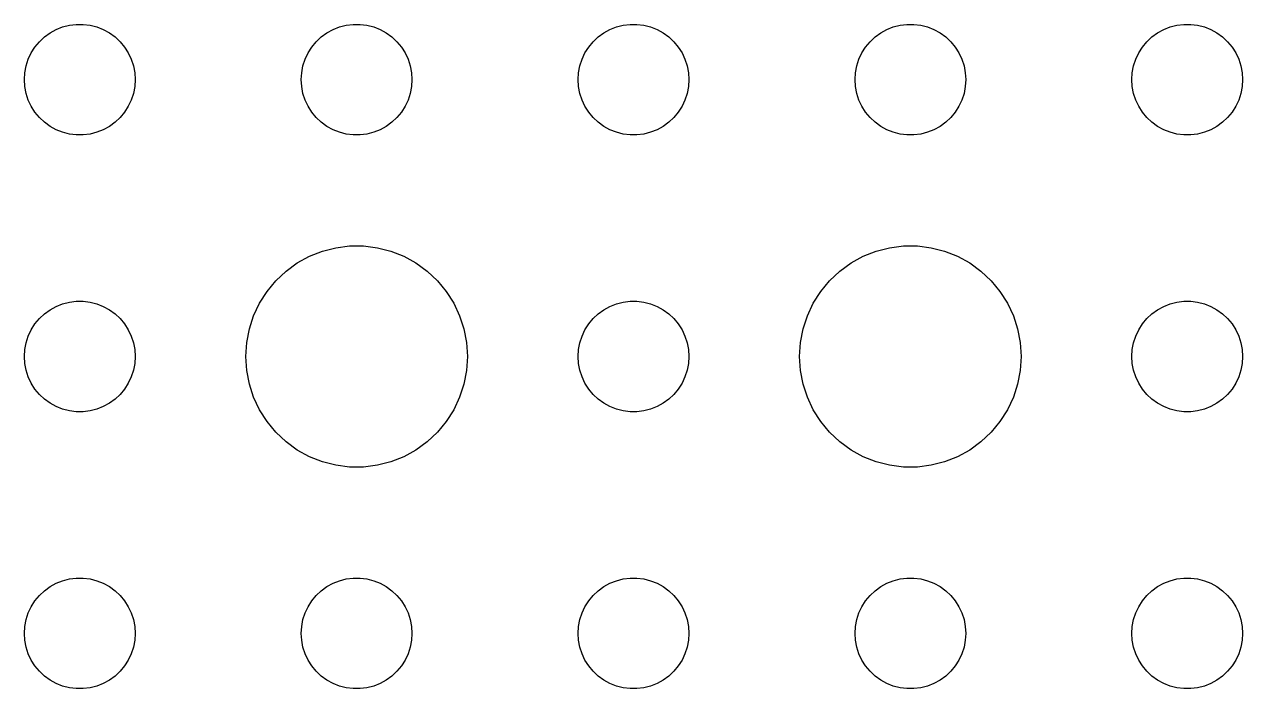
# Model space of a CAD drawing. Header units: metres. Extents: x -134 to 134, y 176 to 508.
# Drawn here: x -1.5 to 31.5, y 204 to 222 of the extents above; entities that cross this region are included whole.
import ezdxf

# ---------------------------------------------------------------- set-up
doc = ezdxf.new("R2010")
doc.units = ezdxf.units.M

msp = doc.modelspace()

# ---------------------------------------------------------------- linework, layer by layer
for p, q in [((-0.95613, 221.656), (-0.80373, 221.766)), ((-0.80373, 221.766), (-0.63866, 221.857)), ((-0.63866, 221.857), (-0.46352, 221.927)), ((-0.46352, 221.927), (-0.28107, 221.973)), ((-0.28107, 221.973), (-0.09418, 221.997)), ((-0.09418, 221.997), (0.09418, 221.997)), ((0.09418, 221.997), (0.28107, 221.973)), ((0.28107, 221.973), (0.46352, 221.927)), ((0.46352, 221.927), (0.63866, 221.857)), ((0.63866, 221.857), (0.80373, 221.766)), ((0.80373, 221.766), (0.95613, 221.656)), ((6.54385, 221.656), (6.69626, 221.766)), ((6.69626, 221.766), (6.86133, 221.857)), ((6.86133, 221.857), (7.03647, 221.927)), ((7.03647, 221.927), (7.21892, 221.973)), ((7.21892, 221.973), (7.40581, 221.997)), ((7.40581, 221.997), (7.59418, 221.997)), ((7.59418, 221.997), (7.78107, 221.973)), ((7.78107, 221.973), (7.96352, 221.927)), ((7.96352, 221.927), (8.13866, 221.857)), ((8.13866, 221.857), (8.30373, 221.766)), ((8.30373, 221.766), (8.45613, 221.656)), ((14.0439, 221.656), (14.1963, 221.766)), ((14.1963, 221.766), (14.3613, 221.857)), ((14.3613, 221.857), (14.5365, 221.927)), ((14.5365, 221.927), (14.7189, 221.973)), ((14.7189, 221.973), (14.9058, 221.997)), ((14.9058, 221.997), (15.0942, 221.997)), ((15.0942, 221.997), (15.2811, 221.973)), ((15.2811, 221.973), (15.4635, 221.927)), ((15.4635, 221.927), (15.6387, 221.857)), ((15.6387, 221.857), (15.8037, 221.766)), ((15.8037, 221.766), (15.9561, 221.656)), ((21.5439, 221.656), (21.6963, 221.766)), ((21.6963, 221.766), (21.8613, 221.857)), ((21.8613, 221.857), (22.0365, 221.927)), ((22.0365, 221.927), (22.2189, 221.973)), ((22.2189, 221.973), (22.4058, 221.997)), ((22.4058, 221.997), (22.5942, 221.997)), ((22.5942, 221.997), (22.7811, 221.973)), ((22.7811, 221.973), (22.9635, 221.927)), ((22.9635, 221.927), (23.1387, 221.857)), ((23.1387, 221.857), (23.3037, 221.766)), ((23.3037, 221.766), (23.4561, 221.656)), ((29.0439, 221.656), (29.1963, 221.766)), ((29.1963, 221.766), (29.3613, 221.857)), ((29.3613, 221.857), (29.5365, 221.927)), ((29.5365, 221.927), (29.7189, 221.973)), ((29.7189, 221.973), (29.9058, 221.997)), ((29.9058, 221.997), (30.0942, 221.997)), ((30.0942, 221.997), (30.2811, 221.973)), ((30.2811, 221.973), (30.4635, 221.927)), ((30.4635, 221.927), (30.6387, 221.857)), ((30.6387, 221.857), (30.8037, 221.766)), ((30.8037, 221.766), (30.9561, 221.656)), ((-1.21352, 221.382), (-1.09344, 221.527)), ((-1.09344, 221.527), (-0.95613, 221.656)), ((0.95613, 221.656), (1.09344, 221.527)), ((1.09344, 221.527), (1.21352, 221.382)), ((6.28647, 221.382), (6.40654, 221.527)), ((6.40654, 221.527), (6.54385, 221.656)), ((8.45613, 221.656), (8.59344, 221.527)), ((8.59344, 221.527), (8.71352, 221.382)), ((13.7865, 221.382), (13.9065, 221.527)), ((13.9065, 221.527), (14.0439, 221.656)), ((15.9561, 221.656), (16.0934, 221.527)), ((16.0934, 221.527), (16.2135, 221.382)), ((21.2865, 221.382), (21.4065, 221.527)), ((21.4065, 221.527), (21.5439, 221.656)), ((23.4561, 221.656), (23.5934, 221.527)), ((23.5934, 221.527), (23.7135, 221.382)), ((28.7865, 221.382), (28.9065, 221.527)), ((28.9065, 221.527), (29.0439, 221.656)), ((30.9561, 221.656), (31.0934, 221.527)), ((31.0934, 221.527), (31.2135, 221.382)), ((-1.39465, 221.052), (-1.31445, 221.223)), ((-1.31445, 221.223), (-1.21352, 221.382)), ((1.21352, 221.382), (1.31445, 221.223)), ((1.31445, 221.223), (1.39465, 221.052)), ((6.10533, 221.052), (6.18553, 221.223)), ((6.18553, 221.223), (6.28647, 221.382)), ((8.71352, 221.382), (8.81445, 221.223)), ((8.81445, 221.223), (8.89465, 221.052)), ((13.6053, 221.052), (13.6855, 221.223)), ((13.6855, 221.223), (13.7865, 221.382)), ((16.2135, 221.382), (16.3145, 221.223)), ((16.3145, 221.223), (16.3947, 221.052)), ((21.1053, 221.052), (21.1855, 221.223)), ((21.1855, 221.223), (21.2865, 221.382)), ((23.7135, 221.382), (23.8145, 221.223)), ((23.8145, 221.223), (23.8947, 221.052)), ((28.6053, 221.052), (28.6855, 221.223)), ((28.6855, 221.223), (28.7865, 221.382)), ((31.2135, 221.382), (31.3145, 221.223)), ((31.3145, 221.223), (31.3947, 221.052)), ((-1.48816, 220.688), (-1.45287, 220.873)), ((-1.45287, 220.873), (-1.39465, 221.052)), ((1.39465, 221.052), (1.45287, 220.873)), ((1.45287, 220.873), (1.48816, 220.688)), ((6.01183, 220.688), (6.04712, 220.873)), ((6.04712, 220.873), (6.10533, 221.052)), ((8.89465, 221.052), (8.95287, 220.873)), ((8.95287, 220.873), (8.98816, 220.688)), ((13.5118, 220.688), (13.5471, 220.873)), ((13.5471, 220.873), (13.6053, 221.052)), ((16.3947, 221.052), (16.4529, 220.873)), ((16.4529, 220.873), (16.4882, 220.688)), ((21.0118, 220.688), (21.0471, 220.873)), ((21.0471, 220.873), (21.1053, 221.052)), ((23.8947, 221.052), (23.9529, 220.873)), ((23.9529, 220.873), (23.9882, 220.688)), ((28.5118, 220.688), (28.5471, 220.873)), ((28.5471, 220.873), (28.6053, 221.052)), ((31.3947, 221.052), (31.4529, 220.873)), ((31.4529, 220.873), (31.4882, 220.688)), ((-1.5, 220.5), (-1.48816, 220.688)), ((-1.48816, 220.312), (-1.5, 220.5)), ((1.48816, 220.688), (1.5, 220.5)), ((1.5, 220.5), (1.48816, 220.312)), ((6, 220.5), (6.01183, 220.688)), ((6.01183, 220.312), (6, 220.5)), ((8.98816, 220.688), (9, 220.5)), ((9, 220.5), (8.98816, 220.312)), ((13.5, 220.5), (13.5118, 220.688)), ((13.5118, 220.312), (13.5, 220.5)), ((16.4882, 220.688), (16.5, 220.5)), ((16.5, 220.5), (16.4882, 220.312)), ((21, 220.5), (21.0118, 220.688)), ((21.0118, 220.312), (21, 220.5)), ((23.9882, 220.688), (24, 220.5)), ((24, 220.5), (23.9882, 220.312)), ((28.5, 220.5), (28.5118, 220.688)), ((28.5118, 220.312), (28.5, 220.5)), ((31.4882, 220.688), (31.5, 220.5)), ((31.5, 220.5), (31.4882, 220.312)), ((-1.45287, 220.127), (-1.48816, 220.312)), ((-1.39465, 219.948), (-1.45287, 220.127)), ((1.45287, 220.127), (1.39465, 219.948)), ((1.48816, 220.312), (1.45287, 220.127)), ((6.04712, 220.127), (6.01183, 220.312)), ((6.10533, 219.948), (6.04712, 220.127)), ((8.95287, 220.127), (8.89465, 219.948)), ((8.98816, 220.312), (8.95287, 220.127)), ((13.5471, 220.127), (13.5118, 220.312)), ((13.6053, 219.948), (13.5471, 220.127)), ((16.4529, 220.127), (16.3947, 219.948)), ((16.4882, 220.312), (16.4529, 220.127)), ((21.0471, 220.127), (21.0118, 220.312)), ((21.1053, 219.948), (21.0471, 220.127)), ((23.9529, 220.127), (23.8947, 219.948)), ((23.9882, 220.312), (23.9529, 220.127)), ((28.5471, 220.127), (28.5118, 220.312)), ((28.6053, 219.948), (28.5471, 220.127)), ((31.4529, 220.127), (31.3947, 219.948)), ((31.4882, 220.312), (31.4529, 220.127)), ((-1.31445, 219.777), (-1.39465, 219.948)), ((1.39465, 219.948), (1.31445, 219.777)), ((6.18553, 219.777), (6.10533, 219.948)), ((8.89465, 219.948), (8.81445, 219.777)), ((13.6855, 219.777), (13.6053, 219.948)), ((16.3947, 219.948), (16.3145, 219.777)), ((21.1855, 219.777), (21.1053, 219.948)), ((23.8947, 219.948), (23.8145, 219.777)), ((28.6855, 219.777), (28.6053, 219.948)), ((31.3947, 219.948), (31.3145, 219.777)), ((-1.21352, 219.618), (-1.31445, 219.777)), ((-1.09344, 219.473), (-1.21352, 219.618)), ((-0.95613, 219.344), (-1.09344, 219.473)), ((1.09344, 219.473), (0.95613, 219.344)), ((1.21352, 219.618), (1.09344, 219.473)), ((1.31445, 219.777), (1.21352, 219.618)), ((6.28647, 219.618), (6.18553, 219.777)), ((6.40654, 219.473), (6.28647, 219.618)), ((6.54385, 219.344), (6.40654, 219.473)), ((8.59344, 219.473), (8.45613, 219.344)), ((8.71352, 219.618), (8.59344, 219.473)), ((8.81445, 219.777), (8.71352, 219.618)), ((13.7865, 219.618), (13.6855, 219.777)), ((13.9065, 219.473), (13.7865, 219.618)), ((14.0439, 219.344), (13.9065, 219.473)), ((16.0934, 219.473), (15.9561, 219.344)), ((16.2135, 219.618), (16.0934, 219.473)), ((16.3145, 219.777), (16.2135, 219.618)), ((21.2865, 219.618), (21.1855, 219.777)), ((21.4065, 219.473), (21.2865, 219.618)), ((21.5439, 219.344), (21.4065, 219.473)), ((23.5934, 219.473), (23.4561, 219.344)), ((23.7135, 219.618), (23.5934, 219.473)), ((23.8145, 219.777), (23.7135, 219.618)), ((28.7865, 219.618), (28.6855, 219.777)), ((28.9065, 219.473), (28.7865, 219.618)), ((29.0439, 219.344), (28.9065, 219.473)), ((31.0934, 219.473), (30.9561, 219.344)), ((31.2135, 219.618), (31.0934, 219.473)), ((31.3145, 219.777), (31.2135, 219.618)), ((-0.80373, 219.234), (-0.95613, 219.344)), ((-0.63866, 219.143), (-0.80373, 219.234)), ((-0.46352, 219.073), (-0.63866, 219.143)), ((0.63866, 219.143), (0.46352, 219.073)), ((0.80373, 219.234), (0.63866, 219.143)), ((0.95613, 219.344), (0.80373, 219.234)), ((6.69626, 219.234), (6.54385, 219.344)), ((6.86133, 219.143), (6.69626, 219.234)), ((7.03647, 219.073), (6.86133, 219.143)), ((8.13866, 219.143), (7.96352, 219.073)), ((8.30373, 219.234), (8.13866, 219.143)), ((8.45613, 219.344), (8.30373, 219.234)), ((14.1963, 219.234), (14.0439, 219.344)), ((14.3613, 219.143), (14.1963, 219.234)), ((14.5365, 219.073), (14.3613, 219.143)), ((15.6387, 219.143), (15.4635, 219.073)), ((15.8037, 219.234), (15.6387, 219.143)), ((15.9561, 219.344), (15.8037, 219.234)), ((21.6963, 219.234), (21.5439, 219.344)), ((21.8613, 219.143), (21.6963, 219.234)), ((22.0365, 219.073), (21.8613, 219.143)), ((23.1387, 219.143), (22.9635, 219.073)), ((23.3037, 219.234), (23.1387, 219.143)), ((23.4561, 219.344), (23.3037, 219.234)), ((29.1963, 219.234), (29.0439, 219.344)), ((29.3613, 219.143), (29.1963, 219.234)), ((29.5365, 219.073), (29.3613, 219.143)), ((30.6387, 219.143), (30.4635, 219.073)), ((30.8037, 219.234), (30.6387, 219.143)), ((30.9561, 219.344), (30.8037, 219.234)), ((-0.28107, 219.027), (-0.46352, 219.073)), ((-0.09418, 219.003), (-0.28107, 219.027)), ((0.09418, 219.003), (-0.09418, 219.003)), ((0.28107, 219.027), (0.09418, 219.003)), ((0.46352, 219.073), (0.28107, 219.027)), ((7.21892, 219.027), (7.03647, 219.073)), ((7.40581, 219.003), (7.21892, 219.027)), ((7.59418, 219.003), (7.40581, 219.003)), ((7.78107, 219.027), (7.59418, 219.003)), ((7.96352, 219.073), (7.78107, 219.027)), ((14.7189, 219.027), (14.5365, 219.073)), ((14.9058, 219.003), (14.7189, 219.027)), ((15.0942, 219.003), (14.9058, 219.003)), ((15.2811, 219.027), (15.0942, 219.003)), ((15.4635, 219.073), (15.2811, 219.027)), ((22.2189, 219.027), (22.0365, 219.073)), ((22.4058, 219.003), (22.2189, 219.027)), ((22.5942, 219.003), (22.4058, 219.003)), ((22.7811, 219.027), (22.5942, 219.003)), ((22.9635, 219.073), (22.7811, 219.027)), ((29.7189, 219.027), (29.5365, 219.073)), ((29.9058, 219.003), (29.7189, 219.027)), ((30.0942, 219.003), (29.9058, 219.003)), ((30.2811, 219.027), (30.0942, 219.003)), ((30.4635, 219.073), (30.2811, 219.027)), ((6.22266, 215.714), (6.57294, 215.853)), ((6.57294, 215.853), (6.93785, 215.947)), ((6.93785, 215.947), (7.31161, 215.994)), ((7.31161, 215.994), (7.68837, 215.994)), ((7.68837, 215.994), (8.06213, 215.947)), ((8.06213, 215.947), (8.42705, 215.853)), ((8.42705, 215.853), (8.77733, 215.714)), ((21.2227, 215.714), (21.5729, 215.853)), ((21.5729, 215.853), (21.9379, 215.947)), ((21.9379, 215.947), (22.3116, 215.994)), ((22.3116, 215.994), (22.6884, 215.994)), ((22.6884, 215.994), (23.0621, 215.947)), ((23.0621, 215.947), (23.427, 215.853)), ((23.427, 215.853), (23.7773, 215.714)), ((5.58772, 215.312), (5.89252, 215.533)), ((5.89252, 215.533), (6.22266, 215.714)), ((8.77733, 215.714), (9.10747, 215.533)), ((9.10747, 215.533), (9.41226, 215.312)), ((20.5877, 215.312), (20.8925, 215.533)), ((20.8925, 215.533), (21.2227, 215.714)), ((23.7773, 215.714), (24.1075, 215.533)), ((24.1075, 215.533), (24.4123, 215.312)), ((5.31308, 215.054), (5.58772, 215.312)), ((9.41226, 215.312), (9.6869, 215.054)), ((20.3131, 215.054), (20.5877, 215.312)), ((24.4123, 215.312), (24.6869, 215.054)), ((5.07294, 214.763), (5.31308, 215.054)), ((9.6869, 215.054), (9.92705, 214.763)), ((20.0729, 214.763), (20.3131, 215.054)), ((24.6869, 215.054), (24.927, 214.763)), ((4.87108, 214.445), (5.07294, 214.763)), ((9.92705, 214.763), (10.1289, 214.445)), ((19.8711, 214.445), (20.0729, 214.763)), ((24.927, 214.763), (25.1289, 214.445)), ((-0.95613, 214.156), (-0.80373, 214.266)), ((-0.80373, 214.266), (-0.63866, 214.357)), ((-0.63866, 214.357), (-0.46352, 214.427)), ((-0.46352, 214.427), (-0.28107, 214.473)), ((-0.28107, 214.473), (-0.09418, 214.497)), ((-0.09418, 214.497), (0.09418, 214.497)), ((0.09418, 214.497), (0.28107, 214.473)), ((0.28107, 214.473), (0.46352, 214.427)), ((0.46352, 214.427), (0.63866, 214.357)), ((0.63866, 214.357), (0.80373, 214.266)), ((0.80373, 214.266), (0.95613, 214.156)), ((4.71066, 214.104), (4.87108, 214.445)), ((10.1289, 214.445), (10.2893, 214.104)), ((14.0439, 214.156), (14.1963, 214.266)), ((14.1963, 214.266), (14.3613, 214.357)), ((14.3613, 214.357), (14.5365, 214.427)), ((14.5365, 214.427), (14.7189, 214.473)), ((14.7189, 214.473), (14.9058, 214.497)), ((14.9058, 214.497), (15.0942, 214.497)), ((15.0942, 214.497), (15.2811, 214.473)), ((15.2811, 214.473), (15.4635, 214.427)), ((15.4635, 214.427), (15.6387, 214.357)), ((15.6387, 214.357), (15.8037, 214.266)), ((15.8037, 214.266), (15.9561, 214.156)), ((19.7107, 214.104), (19.8711, 214.445)), ((25.1289, 214.445), (25.2893, 214.104)), ((29.0439, 214.156), (29.1963, 214.266)), ((29.1963, 214.266), (29.3613, 214.357)), ((29.3613, 214.357), (29.5365, 214.427)), ((29.5365, 214.427), (29.7189, 214.473)), ((29.7189, 214.473), (29.9058, 214.497)), ((29.9058, 214.497), (30.0942, 214.497)), ((30.0942, 214.497), (30.2811, 214.473)), ((30.2811, 214.473), (30.4635, 214.427)), ((30.4635, 214.427), (30.6387, 214.357)), ((30.6387, 214.357), (30.8037, 214.266)), ((30.8037, 214.266), (30.9561, 214.156)), ((-1.31445, 213.723), (-1.21352, 213.882)), ((-1.21352, 213.882), (-1.09344, 214.027)), ((-1.09344, 214.027), (-0.95613, 214.156)), ((0.95613, 214.156), (1.09344, 214.027)), ((1.09344, 214.027), (1.21352, 213.882)), ((1.21352, 213.882), (1.31445, 213.723)), ((4.59424, 213.746), (4.71066, 214.104)), ((10.2893, 214.104), (10.4057, 213.746)), ((13.6855, 213.723), (13.7865, 213.882)), ((13.7865, 213.882), (13.9065, 214.027)), ((13.9065, 214.027), (14.0439, 214.156)), ((15.9561, 214.156), (16.0934, 214.027)), ((16.0934, 214.027), (16.2135, 213.882)), ((16.2135, 213.882), (16.3145, 213.723)), ((19.5942, 213.746), (19.7107, 214.104)), ((25.2893, 214.104), (25.4057, 213.746)), ((28.6855, 213.723), (28.7865, 213.882)), ((28.7865, 213.882), (28.9065, 214.027)), ((28.9065, 214.027), (29.0439, 214.156)), ((30.9561, 214.156), (31.0934, 214.027)), ((31.0934, 214.027), (31.2135, 213.882)), ((31.2135, 213.882), (31.3145, 213.723)), ((-1.45287, 213.373), (-1.39465, 213.552)), ((-1.39465, 213.552), (-1.31445, 213.723)), ((1.31445, 213.723), (1.39465, 213.552)), ((1.39465, 213.552), (1.45287, 213.373)), ((4.52365, 213.376), (4.59424, 213.746)), ((10.4057, 213.746), (10.4763, 213.376)), ((13.5471, 213.373), (13.6053, 213.552)), ((13.6053, 213.552), (13.6855, 213.723)), ((16.3145, 213.723), (16.3947, 213.552)), ((16.3947, 213.552), (16.4529, 213.373)), ((19.5237, 213.376), (19.5942, 213.746)), ((25.4057, 213.746), (25.4763, 213.376)), ((28.5471, 213.373), (28.6053, 213.552)), ((28.6053, 213.552), (28.6855, 213.723)), ((31.3145, 213.723), (31.3947, 213.552)), ((31.3947, 213.552), (31.4529, 213.373)), ((-1.5, 213), (-1.48816, 213.188)), ((-1.48816, 213.188), (-1.45287, 213.373)), ((1.45287, 213.373), (1.48816, 213.188)), ((1.48816, 213.188), (1.5, 213)), ((4.5, 213), (4.52365, 213.376)), ((10.4763, 213.376), (10.5, 213)), ((13.5, 213), (13.5118, 213.188)), ((13.5118, 213.188), (13.5471, 213.373)), ((16.4529, 213.373), (16.4882, 213.188)), ((16.4882, 213.188), (16.5, 213)), ((19.5, 213), (19.5237, 213.376)), ((25.4763, 213.376), (25.5, 213)), ((28.5, 213), (28.5118, 213.188)), ((28.5118, 213.188), (28.5471, 213.373)), ((31.4529, 213.373), (31.4882, 213.188)), ((31.4882, 213.188), (31.5, 213)), ((-1.48816, 212.812), (-1.5, 213)), ((1.5, 213), (1.48816, 212.812)), ((4.52365, 212.624), (4.5, 213)), ((10.5, 213), (10.4763, 212.624)), ((13.5118, 212.812), (13.5, 213)), ((16.5, 213), (16.4882, 212.812)), ((19.5237, 212.624), (19.5, 213)), ((25.5, 213), (25.4763, 212.624)), ((28.5118, 212.812), (28.5, 213)), ((31.5, 213), (31.4882, 212.812)), ((-1.45287, 212.627), (-1.48816, 212.812)), ((-1.39465, 212.448), (-1.45287, 212.627)), ((1.45287, 212.627), (1.39465, 212.448)), ((1.48816, 212.812), (1.45287, 212.627)), ((4.59424, 212.254), (4.52365, 212.624)), ((10.4763, 212.624), (10.4057, 212.254)), ((13.5471, 212.627), (13.5118, 212.812)), ((13.6053, 212.448), (13.5471, 212.627)), ((16.4529, 212.627), (16.3947, 212.448)), ((16.4882, 212.812), (16.4529, 212.627)), ((19.5942, 212.254), (19.5237, 212.624)), ((25.4763, 212.624), (25.4057, 212.254)), ((28.5471, 212.627), (28.5118, 212.812)), ((28.6053, 212.448), (28.5471, 212.627)), ((31.4529, 212.627), (31.3947, 212.448)), ((31.4882, 212.812), (31.4529, 212.627)), ((-1.31445, 212.277), (-1.39465, 212.448)), ((-1.21352, 212.118), (-1.31445, 212.277)), ((1.31445, 212.277), (1.21352, 212.118)), ((1.39465, 212.448), (1.31445, 212.277)), ((4.71066, 211.896), (4.59424, 212.254)), ((10.4057, 212.254), (10.2893, 211.896)), ((13.6855, 212.277), (13.6053, 212.448)), ((13.7865, 212.118), (13.6855, 212.277)), ((16.3145, 212.277), (16.2135, 212.118)), ((16.3947, 212.448), (16.3145, 212.277)), ((19.7107, 211.896), (19.5942, 212.254)), ((25.4057, 212.254), (25.2893, 211.896)), ((28.6855, 212.277), (28.6053, 212.448)), ((28.7865, 212.118), (28.6855, 212.277)), ((31.3145, 212.277), (31.2135, 212.118)), ((31.3947, 212.448), (31.3145, 212.277)), ((-1.09344, 211.973), (-1.21352, 212.118)), ((-0.95613, 211.844), (-1.09344, 211.973)), ((1.09344, 211.973), (0.95613, 211.844)), ((1.21352, 212.118), (1.09344, 211.973)), ((4.87108, 211.555), (4.71066, 211.896)), ((10.2893, 211.896), (10.1289, 211.555)), ((13.9065, 211.973), (13.7865, 212.118)), ((14.0439, 211.844), (13.9065, 211.973)), ((16.0934, 211.973), (15.9561, 211.844)), ((16.2135, 212.118), (16.0934, 211.973)), ((19.8711, 211.555), (19.7107, 211.896)), ((25.2893, 211.896), (25.1289, 211.555)), ((28.9065, 211.973), (28.7865, 212.118)), ((29.0439, 211.844), (28.9065, 211.973)), ((31.0934, 211.973), (30.9561, 211.844)), ((31.2135, 212.118), (31.0934, 211.973)), ((-0.80373, 211.734), (-0.95613, 211.844)), ((-0.63866, 211.643), (-0.80373, 211.734)), ((-0.46352, 211.573), (-0.63866, 211.643)), ((-0.28107, 211.527), (-0.46352, 211.573)), ((0.46352, 211.573), (0.28107, 211.527)), ((0.63866, 211.643), (0.46352, 211.573)), ((0.80373, 211.734), (0.63866, 211.643)), ((0.95613, 211.844), (0.80373, 211.734)), ((5.07294, 211.237), (4.87108, 211.555)), ((10.1289, 211.555), (9.92705, 211.237)), ((14.1963, 211.734), (14.0439, 211.844)), ((14.3613, 211.643), (14.1963, 211.734)), ((14.5365, 211.573), (14.3613, 211.643)), ((14.7189, 211.527), (14.5365, 211.573)), ((15.4635, 211.573), (15.2811, 211.527)), ((15.6387, 211.643), (15.4635, 211.573)), ((15.8037, 211.734), (15.6387, 211.643)), ((15.9561, 211.844), (15.8037, 211.734)), ((20.0729, 211.237), (19.8711, 211.555)), ((25.1289, 211.555), (24.927, 211.237)), ((29.1963, 211.734), (29.0439, 211.844)), ((29.3613, 211.643), (29.1963, 211.734)), ((29.5365, 211.573), (29.3613, 211.643)), ((29.7189, 211.527), (29.5365, 211.573)), ((30.4635, 211.573), (30.2811, 211.527)), ((30.6387, 211.643), (30.4635, 211.573)), ((30.8037, 211.734), (30.6387, 211.643)), ((30.9561, 211.844), (30.8037, 211.734)), ((-0.09418, 211.503), (-0.28107, 211.527)), ((0.09418, 211.503), (-0.09418, 211.503)), ((0.28107, 211.527), (0.09418, 211.503)), ((5.31308, 210.946), (5.07294, 211.237)), ((9.92705, 211.237), (9.6869, 210.946)), ((14.9058, 211.503), (14.7189, 211.527)), ((15.0942, 211.503), (14.9058, 211.503)), ((15.2811, 211.527), (15.0942, 211.503)), ((20.3131, 210.946), (20.0729, 211.237)), ((24.927, 211.237), (24.6869, 210.946)), ((29.9058, 211.503), (29.7189, 211.527)), ((30.0942, 211.503), (29.9058, 211.503)), ((30.2811, 211.527), (30.0942, 211.503)), ((5.58772, 210.688), (5.31308, 210.946)), ((9.6869, 210.946), (9.41226, 210.688)), ((20.5877, 210.688), (20.3131, 210.946)), ((24.6869, 210.946), (24.4123, 210.688)), ((5.89252, 210.467), (5.58772, 210.688)), ((9.41226, 210.688), (9.10747, 210.467)), ((20.8925, 210.467), (20.5877, 210.688)), ((24.4123, 210.688), (24.1075, 210.467)), ((6.22266, 210.286), (5.89252, 210.467)), ((6.57294, 210.147), (6.22266, 210.286)), ((8.77733, 210.286), (8.42705, 210.147)), ((9.10747, 210.467), (8.77733, 210.286)), ((21.2227, 210.286), (20.8925, 210.467)), ((21.5729, 210.147), (21.2227, 210.286)), ((23.7773, 210.286), (23.427, 210.147)), ((24.1075, 210.467), (23.7773, 210.286)), ((6.93785, 210.053), (6.57294, 210.147)), ((7.31161, 210.006), (6.93785, 210.053)), ((7.68837, 210.006), (7.31161, 210.006)), ((8.06213, 210.053), (7.68837, 210.006)), ((8.42705, 210.147), (8.06213, 210.053)), ((21.9379, 210.053), (21.5729, 210.147)), ((22.3116, 210.006), (21.9379, 210.053)), ((22.6884, 210.006), (22.3116, 210.006)), ((23.0621, 210.053), (22.6884, 210.006)), ((23.427, 210.147), (23.0621, 210.053)), ((-0.63866, 206.857), (-0.46352, 206.927)), ((-0.46352, 206.927), (-0.28107, 206.973)), ((-0.28107, 206.973), (-0.09418, 206.997)), ((-0.09418, 206.997), (0.09418, 206.997)), ((0.09418, 206.997), (0.28107, 206.973)), ((0.28107, 206.973), (0.46352, 206.927)), ((0.46352, 206.927), (0.63866, 206.857)), ((6.86133, 206.857), (7.03647, 206.927)), ((7.03647, 206.927), (7.21892, 206.973)), ((7.21892, 206.973), (7.40581, 206.997)), ((7.40581, 206.997), (7.59418, 206.997)), ((7.59418, 206.997), (7.78107, 206.973)), ((7.78107, 206.973), (7.96352, 206.927)), ((7.96352, 206.927), (8.13866, 206.857)), ((14.3613, 206.857), (14.5365, 206.927)), ((14.5365, 206.927), (14.7189, 206.973)), ((14.7189, 206.973), (14.9058, 206.997)), ((14.9058, 206.997), (15.0942, 206.997)), ((15.0942, 206.997), (15.2811, 206.973)), ((15.2811, 206.973), (15.4635, 206.927)), ((15.4635, 206.927), (15.6387, 206.857)), ((21.8613, 206.857), (22.0365, 206.927)), ((22.0365, 206.927), (22.2189, 206.973)), ((22.2189, 206.973), (22.4058, 206.997)), ((22.4058, 206.997), (22.5942, 206.997)), ((22.5942, 206.997), (22.7811, 206.973)), ((22.7811, 206.973), (22.9635, 206.927)), ((22.9635, 206.927), (23.1387, 206.857)), ((29.3613, 206.857), (29.5365, 206.927)), ((29.5365, 206.927), (29.7189, 206.973)), ((29.7189, 206.973), (29.9058, 206.997)), ((29.9058, 206.997), (30.0942, 206.997)), ((30.0942, 206.997), (30.2811, 206.973)), ((30.2811, 206.973), (30.4635, 206.927)), ((30.4635, 206.927), (30.6387, 206.857)), ((-1.09344, 206.527), (-0.95613, 206.656)), ((-0.95613, 206.656), (-0.80373, 206.766)), ((-0.80373, 206.766), (-0.63866, 206.857)), ((0.63866, 206.857), (0.80373, 206.766)), ((0.80373, 206.766), (0.95613, 206.656)), ((0.95613, 206.656), (1.09344, 206.527)), ((6.40654, 206.527), (6.54385, 206.656)), ((6.54385, 206.656), (6.69626, 206.766)), ((6.69626, 206.766), (6.86133, 206.857)), ((8.13866, 206.857), (8.30373, 206.766)), ((8.30373, 206.766), (8.45613, 206.656)), ((8.45613, 206.656), (8.59344, 206.527)), ((13.9065, 206.527), (14.0439, 206.656)), ((14.0439, 206.656), (14.1963, 206.766)), ((14.1963, 206.766), (14.3613, 206.857)), ((15.6387, 206.857), (15.8037, 206.766)), ((15.8037, 206.766), (15.9561, 206.656)), ((15.9561, 206.656), (16.0934, 206.527)), ((21.4065, 206.527), (21.5439, 206.656)), ((21.5439, 206.656), (21.6963, 206.766)), ((21.6963, 206.766), (21.8613, 206.857)), ((23.1387, 206.857), (23.3037, 206.766)), ((23.3037, 206.766), (23.4561, 206.656)), ((23.4561, 206.656), (23.5934, 206.527)), ((28.9065, 206.527), (29.0439, 206.656)), ((29.0439, 206.656), (29.1963, 206.766)), ((29.1963, 206.766), (29.3613, 206.857)), ((30.6387, 206.857), (30.8037, 206.766)), ((30.8037, 206.766), (30.9561, 206.656)), ((30.9561, 206.656), (31.0934, 206.527)), ((-1.31445, 206.223), (-1.21352, 206.382)), ((-1.21352, 206.382), (-1.09344, 206.527)), ((1.09344, 206.527), (1.21352, 206.382)), ((1.21352, 206.382), (1.31445, 206.223)), ((6.18553, 206.223), (6.28647, 206.382)), ((6.28647, 206.382), (6.40654, 206.527)), ((8.59344, 206.527), (8.71352, 206.382)), ((8.71352, 206.382), (8.81445, 206.223)), ((13.6855, 206.223), (13.7865, 206.382)), ((13.7865, 206.382), (13.9065, 206.527)), ((16.0934, 206.527), (16.2135, 206.382)), ((16.2135, 206.382), (16.3145, 206.223)), ((21.1855, 206.223), (21.2865, 206.382)), ((21.2865, 206.382), (21.4065, 206.527)), ((23.5934, 206.527), (23.7135, 206.382)), ((23.7135, 206.382), (23.8145, 206.223)), ((28.6855, 206.223), (28.7865, 206.382)), ((28.7865, 206.382), (28.9065, 206.527)), ((31.0934, 206.527), (31.2135, 206.382)), ((31.2135, 206.382), (31.3145, 206.223)), ((-1.45287, 205.873), (-1.39465, 206.052)), ((-1.39465, 206.052), (-1.31445, 206.223)), ((1.31445, 206.223), (1.39465, 206.052)), ((1.39465, 206.052), (1.45287, 205.873)), ((6.04712, 205.873), (6.10533, 206.052)), ((6.10533, 206.052), (6.18553, 206.223)), ((8.81445, 206.223), (8.89465, 206.052)), ((8.89465, 206.052), (8.95287, 205.873)), ((13.5471, 205.873), (13.6053, 206.052)), ((13.6053, 206.052), (13.6855, 206.223)), ((16.3145, 206.223), (16.3947, 206.052)), ((16.3947, 206.052), (16.4529, 205.873)), ((21.0471, 205.873), (21.1053, 206.052)), ((21.1053, 206.052), (21.1855, 206.223)), ((23.8145, 206.223), (23.8947, 206.052)), ((23.8947, 206.052), (23.9529, 205.873)), ((28.5471, 205.873), (28.6053, 206.052)), ((28.6053, 206.052), (28.6855, 206.223)), ((31.3145, 206.223), (31.3947, 206.052)), ((31.3947, 206.052), (31.4529, 205.873)), ((-1.5, 205.5), (-1.48816, 205.688)), ((-1.48816, 205.688), (-1.45287, 205.873)), ((1.45287, 205.873), (1.48816, 205.688)), ((1.48816, 205.688), (1.5, 205.5)), ((6, 205.5), (6.01183, 205.688)), ((6.01183, 205.688), (6.04712, 205.873)), ((8.95287, 205.873), (8.98816, 205.688)), ((8.98816, 205.688), (9, 205.5)), ((13.5, 205.5), (13.5118, 205.688)), ((13.5118, 205.688), (13.5471, 205.873)), ((16.4529, 205.873), (16.4882, 205.688)), ((16.4882, 205.688), (16.5, 205.5)), ((21, 205.5), (21.0118, 205.688)), ((21.0118, 205.688), (21.0471, 205.873)), ((23.9529, 205.873), (23.9882, 205.688)), ((23.9882, 205.688), (24, 205.5)), ((28.5, 205.5), (28.5118, 205.688)), ((28.5118, 205.688), (28.5471, 205.873)), ((31.4529, 205.873), (31.4882, 205.688)), ((31.4882, 205.688), (31.5, 205.5)), ((-1.48816, 205.312), (-1.5, 205.5)), ((-1.45287, 205.127), (-1.48816, 205.312)), ((1.48816, 205.312), (1.45287, 205.127)), ((1.5, 205.5), (1.48816, 205.312)), ((6.01183, 205.312), (6, 205.5)), ((6.04712, 205.127), (6.01183, 205.312)), ((8.98816, 205.312), (8.95287, 205.127)), ((9, 205.5), (8.98816, 205.312)), ((13.5118, 205.312), (13.5, 205.5)), ((13.5471, 205.127), (13.5118, 205.312)), ((16.4882, 205.312), (16.4529, 205.127)), ((16.5, 205.5), (16.4882, 205.312)), ((21.0118, 205.312), (21, 205.5)), ((21.0471, 205.127), (21.0118, 205.312)), ((23.9882, 205.312), (23.9529, 205.127)), ((24, 205.5), (23.9882, 205.312)), ((28.5118, 205.312), (28.5, 205.5)), ((28.5471, 205.127), (28.5118, 205.312)), ((31.4882, 205.312), (31.4529, 205.127)), ((31.5, 205.5), (31.4882, 205.312)), ((-1.39465, 204.948), (-1.45287, 205.127)), ((-1.31445, 204.777), (-1.39465, 204.948)), ((1.39465, 204.948), (1.31445, 204.777)), ((1.45287, 205.127), (1.39465, 204.948)), ((6.10533, 204.948), (6.04712, 205.127)), ((6.18553, 204.777), (6.10533, 204.948)), ((8.89465, 204.948), (8.81445, 204.777)), ((8.95287, 205.127), (8.89465, 204.948)), ((13.6053, 204.948), (13.5471, 205.127)), ((13.6855, 204.777), (13.6053, 204.948)), ((16.3947, 204.948), (16.3145, 204.777)), ((16.4529, 205.127), (16.3947, 204.948)), ((21.1053, 204.948), (21.0471, 205.127)), ((21.1855, 204.777), (21.1053, 204.948)), ((23.8947, 204.948), (23.8145, 204.777)), ((23.9529, 205.127), (23.8947, 204.948)), ((28.6053, 204.948), (28.5471, 205.127)), ((28.6855, 204.777), (28.6053, 204.948)), ((31.3947, 204.948), (31.3145, 204.777)), ((31.4529, 205.127), (31.3947, 204.948)), ((-1.21352, 204.618), (-1.31445, 204.777)), ((-1.09344, 204.473), (-1.21352, 204.618)), ((1.21352, 204.618), (1.09344, 204.473)), ((1.31445, 204.777), (1.21352, 204.618)), ((6.28647, 204.618), (6.18553, 204.777)), ((6.40654, 204.473), (6.28647, 204.618)), ((8.71352, 204.618), (8.59344, 204.473)), ((8.81445, 204.777), (8.71352, 204.618)), ((13.7865, 204.618), (13.6855, 204.777)), ((13.9065, 204.473), (13.7865, 204.618)), ((16.2135, 204.618), (16.0934, 204.473)), ((16.3145, 204.777), (16.2135, 204.618)), ((21.2865, 204.618), (21.1855, 204.777)), ((21.4065, 204.473), (21.2865, 204.618)), ((23.7135, 204.618), (23.5934, 204.473)), ((23.8145, 204.777), (23.7135, 204.618)), ((28.7865, 204.618), (28.6855, 204.777)), ((28.9065, 204.473), (28.7865, 204.618)), ((31.2135, 204.618), (31.0934, 204.473)), ((31.3145, 204.777), (31.2135, 204.618)), ((-0.95613, 204.344), (-1.09344, 204.473)), ((-0.80373, 204.234), (-0.95613, 204.344)), ((0.95613, 204.344), (0.80373, 204.234)), ((1.09344, 204.473), (0.95613, 204.344)), ((6.54385, 204.344), (6.40654, 204.473)), ((6.69626, 204.234), (6.54385, 204.344)), ((8.45613, 204.344), (8.30373, 204.234)), ((8.59344, 204.473), (8.45613, 204.344)), ((14.0439, 204.344), (13.9065, 204.473)), ((14.1963, 204.234), (14.0439, 204.344)), ((15.9561, 204.344), (15.8037, 204.234)), ((16.0934, 204.473), (15.9561, 204.344)), ((21.5439, 204.344), (21.4065, 204.473)), ((21.6963, 204.234), (21.5439, 204.344)), ((23.4561, 204.344), (23.3037, 204.234)), ((23.5934, 204.473), (23.4561, 204.344)), ((29.0439, 204.344), (28.9065, 204.473)), ((29.1963, 204.234), (29.0439, 204.344)), ((30.9561, 204.344), (30.8037, 204.234)), ((31.0934, 204.473), (30.9561, 204.344)), ((-0.63866, 204.143), (-0.80373, 204.234)), ((-0.46352, 204.073), (-0.63866, 204.143)), ((-0.28107, 204.027), (-0.46352, 204.073)), ((-0.09418, 204.003), (-0.28107, 204.027)), ((0.09418, 204.003), (-0.09418, 204.003)), ((0.28107, 204.027), (0.09418, 204.003)), ((0.46352, 204.073), (0.28107, 204.027)), ((0.63866, 204.143), (0.46352, 204.073)), ((0.80373, 204.234), (0.63866, 204.143)), ((6.86133, 204.143), (6.69626, 204.234)), ((7.03647, 204.073), (6.86133, 204.143)), ((7.21892, 204.027), (7.03647, 204.073)), ((7.40581, 204.003), (7.21892, 204.027)), ((7.59418, 204.003), (7.40581, 204.003)), ((7.78107, 204.027), (7.59418, 204.003)), ((7.96352, 204.073), (7.78107, 204.027)), ((8.13866, 204.143), (7.96352, 204.073)), ((8.30373, 204.234), (8.13866, 204.143)), ((14.3613, 204.143), (14.1963, 204.234)), ((14.5365, 204.073), (14.3613, 204.143)), ((14.7189, 204.027), (14.5365, 204.073)), ((14.9058, 204.003), (14.7189, 204.027)), ((15.0942, 204.003), (14.9058, 204.003)), ((15.2811, 204.027), (15.0942, 204.003)), ((15.4635, 204.073), (15.2811, 204.027)), ((15.6387, 204.143), (15.4635, 204.073)), ((15.8037, 204.234), (15.6387, 204.143)), ((21.8613, 204.143), (21.6963, 204.234)), ((22.0365, 204.073), (21.8613, 204.143)), ((22.2189, 204.027), (22.0365, 204.073)), ((22.4058, 204.003), (22.2189, 204.027)), ((22.5942, 204.003), (22.4058, 204.003)), ((22.7811, 204.027), (22.5942, 204.003)), ((22.9635, 204.073), (22.7811, 204.027)), ((23.1387, 204.143), (22.9635, 204.073)), ((23.3037, 204.234), (23.1387, 204.143)), ((29.3613, 204.143), (29.1963, 204.234)), ((29.5365, 204.073), (29.3613, 204.143)), ((29.7189, 204.027), (29.5365, 204.073)), ((29.9058, 204.003), (29.7189, 204.027)), ((30.0942, 204.003), (29.9058, 204.003)), ((30.2811, 204.027), (30.0942, 204.003)), ((30.4635, 204.073), (30.2811, 204.027)), ((30.6387, 204.143), (30.4635, 204.073)), ((30.8037, 204.234), (30.6387, 204.143))]:
    msp.add_line(p, q)

doc.saveas('drawing.dxf')
